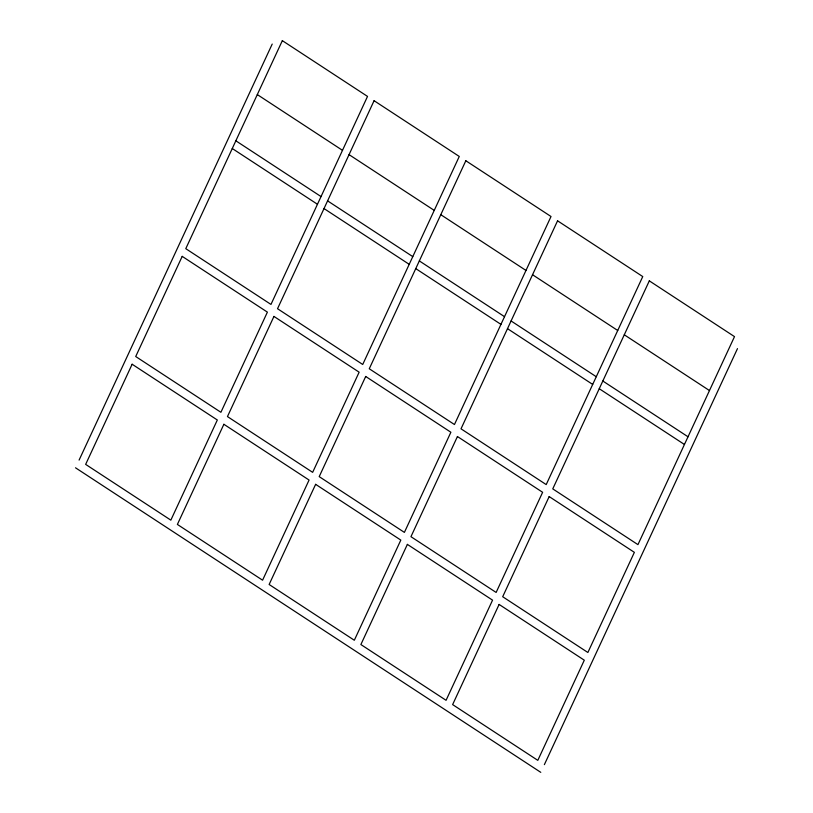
<?xml version="1.0" encoding="UTF-8"?>
<svg xmlns="http://www.w3.org/2000/svg" width="813" height="813" viewBox="0 0 813 813"><rect width="100%" height="100%" fill="white"/><g stroke="black" fill="none" stroke-linecap="round" stroke-linejoin="round"><path stroke-width="1.22" d="M79.095 460.097L272.213 44.065M544.364 764.647L737.482 348.614M257.304 94.582L342.497 150.344M349.051 154.633L434.244 210.394M440.788 214.683L525.981 270.444M532.535 274.733L617.728 330.495M624.282 334.793L709.475 390.555M235.851 140.801L321.033 196.573M327.588 200.862L412.78 256.623M419.335 260.912L504.527 316.674M511.082 320.962L596.275 376.724M602.819 381.012L688.011 436.774M232.274 148.515L317.466 204.276M324.011 208.565L409.203 264.327M415.758 268.615L500.95 324.377M507.505 328.665L592.697 384.427M599.252 388.716L684.434 444.477M75.518 467.8L540.787 772.35M132.133 364.234L85.65 464.386L170.842 520.147L217.325 419.996L132.133 364.234M182.203 256.369L135.71 356.521L220.902 412.293L267.396 312.131L182.203 256.369M282.335 40.65L185.781 248.666L270.973 304.428L367.527 96.412L282.335 40.65M223.88 424.284L177.386 524.436L262.579 580.197L309.072 480.046L223.88 424.284M273.951 316.42L227.457 416.581L312.649 472.343L359.143 372.181L273.951 316.42M374.082 100.7L277.528 308.716L362.72 364.478L459.274 156.462L374.082 100.7M315.627 484.335L269.133 584.486L354.326 640.248L400.819 540.096L315.627 484.335M365.698 376.47L319.204 476.631L404.396 532.393L450.88 432.242L365.698 376.47M465.829 160.75L369.265 368.767L454.457 424.528L551.021 216.512L465.829 160.75M407.374 544.385L360.881 644.546L446.073 700.308L492.556 600.146L407.374 544.385M457.434 436.53L410.951 536.682L496.133 592.443L542.627 492.292L457.434 436.53M557.566 220.811L461.012 428.817L546.204 484.589L642.758 276.572L557.566 220.811M499.111 604.435L452.628 704.597L537.81 760.358L584.303 660.197L499.111 604.435M549.182 496.58L502.688 596.732L587.88 652.493L634.374 552.342L549.182 496.58M649.313 280.861L552.759 488.877L637.951 544.639L734.505 336.623L649.313 280.861"/></g></svg>
